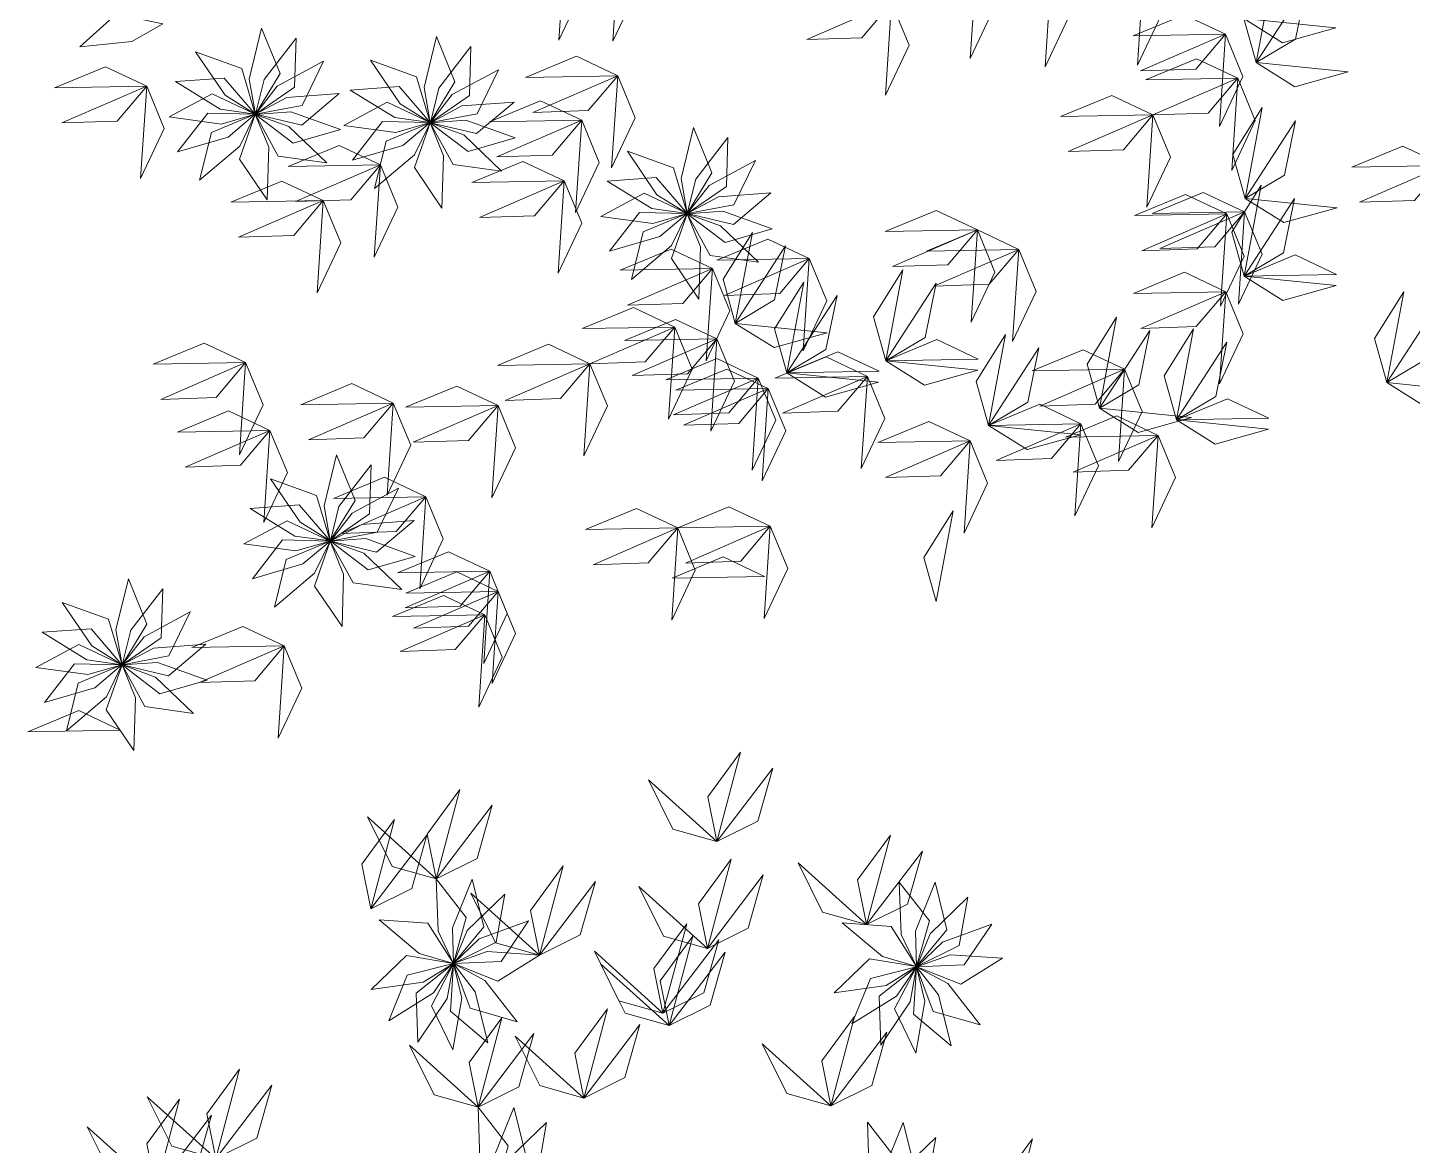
# Model space of a CAD drawing. Header units: inches. Extents: x 4350 to 28384, y -6772 to 993.
# Drawn here: x 5342.2 to 5432.1, y 536.2 to 608.7 of the extents above; entities that cross this region are included whole.
import ezdxf

# ---------------------------------------------------------------- set-up
doc = ezdxf.new("R2010")
doc.units = ezdxf.units.IN
doc.header["$MEASUREMENT"] = 0
doc.layers.add('nascosti', color=1, linetype='Continuous')

msp = doc.modelspace()

# ---------------------------------------------------------------- linework, layer by layer
at = {"layer": 'nascosti', "lineweight": 0}
for points in [[(5377.073, 613.866), (5378.207, 611.127), (5376.677, 607.881), (5377.073, 613.866)], [(5380.568, 613.801), (5381.702, 611.062), (5380.172, 607.816), (5380.568, 613.801)], [(5403.774, 612.684), (5404.908, 609.945), (5403.378, 606.699), (5403.774, 612.684)], [(5414.633, 612.251), (5415.768, 609.512), (5414.237, 606.266), (5414.633, 612.251)], [(5421.944, 606.429), (5421.144, 609.284), (5423.05, 612.324), (5421.944, 606.429)], [(5408.636, 612.143), (5409.771, 609.404), (5408.24, 606.158), (5408.636, 612.143)], [(5421.944, 606.429), (5424.492, 607.945), (5425.209, 611.461), (5421.944, 606.429)], [(5345.561, 607.457), (5348.952, 607.802), (5350.957, 608.942), (5347.938, 609.572), (5345.561, 607.457)], [(5398.269, 610.303), (5396.35, 608.043), (5392.764, 607.922), (5398.269, 610.303)], [(5398.269, 610.303), (5399.403, 607.564), (5397.873, 604.318), (5398.269, 610.303)], [(5419.946, 608.272), (5417.265, 609.536), (5413.949, 608.163), (5419.946, 608.272)], [(5357.375, 608.67), (5356.568, 605.358), (5356.972, 603.088), (5358.575, 605.723), (5357.375, 608.67)], [(5421.144, 609.284), (5423.655, 607.709), (5427.111, 608.677), (5421.144, 609.284)], [(5359.614, 608.021), (5357.529, 605.324), (5356.974, 603.085), (5359.511, 604.84), (5359.614, 608.021)], [(5368.728, 608.124), (5367.92, 604.813), (5368.324, 602.542), (5369.927, 605.177), (5368.728, 608.124)], [(5419.946, 608.272), (5418.028, 606.012), (5414.441, 605.891), (5419.946, 608.272)], [(5419.946, 608.272), (5421.081, 605.533), (5419.55, 602.287), (5419.946, 608.272)], [(5353.086, 607.124), (5355.006, 604.308), (5356.964, 603.088), (5356.079, 606.043), (5353.086, 607.124)], [(5370.966, 607.475), (5368.881, 604.778), (5368.327, 602.539), (5370.863, 604.294), (5370.966, 607.475)], [(5380.492, 605.582), (5377.81, 606.846), (5374.495, 605.473), (5380.492, 605.582)], [(5349.915, 604.899), (5347.234, 606.163), (5343.918, 604.791), (5349.915, 604.899)], [(5361.394, 606.517), (5358.393, 604.901), (5356.976, 603.082), (5360.007, 603.653), (5361.394, 606.517)], [(5364.438, 606.578), (5366.359, 603.762), (5368.317, 602.543), (5367.431, 605.497), (5364.438, 606.578)], [(5372.747, 605.971), (5369.745, 604.356), (5368.328, 602.536), (5371.359, 603.108), (5372.747, 605.971)], [(5420.746, 605.417), (5418.065, 606.682), (5414.749, 605.309), (5420.746, 605.417)], [(5421.944, 606.429), (5424.455, 604.855), (5427.911, 605.822), (5421.944, 606.429)], [(5351.777, 605.195), (5354.676, 603.404), (5356.961, 603.087), (5354.95, 605.426), (5351.777, 605.195)], [(5380.492, 605.582), (5378.573, 603.322), (5374.986, 603.201), (5380.492, 605.582)], [(5380.492, 605.582), (5381.626, 602.843), (5380.096, 599.597), (5380.492, 605.582)], [(5420.746, 605.417), (5418.828, 603.157), (5415.241, 603.037), (5420.746, 605.417)], [(5420.746, 605.417), (5421.881, 602.679), (5420.35, 599.433), (5420.746, 605.417)], [(5349.915, 604.899), (5347.997, 602.639), (5344.41, 602.518), (5349.915, 604.899)], [(5349.915, 604.899), (5351.05, 602.16), (5349.519, 598.914), (5349.915, 604.899)], [(5351.365, 602.902), (5354.743, 602.444), (5356.959, 603.084), (5354.171, 604.403), (5351.365, 602.902)], [(5362.41, 604.419), (5359.011, 604.164), (5356.976, 603.078), (5359.977, 602.367), (5362.41, 604.419)], [(5363.129, 604.65), (5366.029, 602.858), (5368.313, 602.541), (5366.303, 604.88), (5363.129, 604.65)], [(5415.241, 603.037), (5412.56, 604.301), (5409.244, 602.928), (5415.241, 603.037)], [(5362.484, 602.09), (5359.275, 603.239), (5356.974, 603.074), (5359.427, 601.205), (5362.484, 602.09)], [(5362.717, 602.356), (5366.095, 601.899), (5368.311, 602.538), (5365.523, 603.857), (5362.717, 602.356)], [(5373.762, 603.873), (5370.363, 603.618), (5368.328, 602.532), (5371.33, 601.822), (5373.762, 603.873)], [(5378.155, 602.693), (5375.474, 603.957), (5372.158, 602.584), (5378.155, 602.693)], [(5421.228, 597.62), (5420.428, 600.475), (5422.334, 603.515), (5421.228, 597.62)], [(5351.922, 600.638), (5355.193, 601.595), (5356.958, 603.08), (5353.874, 603.151), (5351.922, 600.638)], [(5353.351, 598.797), (5355.951, 601.002), (5356.959, 603.076), (5354.113, 601.887), (5353.351, 598.797)], [(5357.73, 597.527), (5357.832, 600.934), (5356.964, 603.071), (5355.944, 600.161), (5357.73, 597.527)], [(5361.604, 599.931), (5359.14, 602.286), (5356.971, 603.072), (5358.452, 600.366), (5361.604, 599.931)], [(5363.274, 600.092), (5366.546, 601.049), (5368.31, 602.534), (5365.227, 602.605), (5363.274, 600.092)], [(5364.703, 598.251), (5367.303, 600.456), (5368.311, 602.53), (5365.465, 601.341), (5364.703, 598.251)], [(5369.082, 596.981), (5369.184, 600.388), (5368.316, 602.525), (5367.296, 599.615), (5369.082, 596.981)], [(5372.956, 599.385), (5370.492, 601.741), (5368.324, 602.526), (5369.804, 599.82), (5372.956, 599.385)], [(5373.836, 601.544), (5370.627, 602.693), (5368.326, 602.529), (5370.78, 600.659), (5373.836, 601.544)], [(5378.155, 602.693), (5376.237, 600.433), (5372.65, 600.312), (5378.155, 602.693)], [(5378.155, 602.693), (5379.29, 599.954), (5377.759, 596.708), (5378.155, 602.693)], [(5415.241, 603.037), (5413.323, 600.777), (5409.736, 600.656), (5415.241, 603.037)], [(5415.241, 603.037), (5416.375, 600.298), (5414.845, 597.052), (5415.241, 603.037)], [(5421.228, 597.62), (5423.776, 599.135), (5424.493, 602.652), (5421.228, 597.62)], [(5385.407, 602.223), (5384.6, 598.911), (5385.004, 596.64), (5386.607, 599.275), (5385.407, 602.223)], [(5387.646, 601.573), (5385.561, 598.877), (5385.007, 596.638), (5387.543, 598.393), (5387.646, 601.573)], [(5365.084, 599.796), (5362.403, 601.061), (5359.087, 599.688), (5365.084, 599.796)], [(5381.118, 600.676), (5383.038, 597.86), (5384.997, 596.641), (5384.111, 599.596), (5381.118, 600.676)], [(5434.143, 599.75), (5431.462, 601.015), (5428.146, 599.642), (5434.143, 599.75)], [(5365.084, 599.796), (5363.166, 597.536), (5359.579, 597.415), (5365.084, 599.796)], [(5365.084, 599.796), (5366.219, 597.057), (5364.688, 593.811), (5365.084, 599.796)], [(5377.018, 598.752), (5374.336, 600.016), (5371.021, 598.643), (5377.018, 598.752)], [(5389.426, 600.07), (5386.425, 598.454), (5385.008, 596.634), (5388.039, 597.206), (5389.426, 600.07)], [(5434.143, 599.75), (5432.225, 597.49), (5428.638, 597.369), (5434.143, 599.75)], [(5361.372, 597.476), (5358.691, 598.74), (5355.376, 597.367), (5361.372, 597.476)], [(5377.018, 598.752), (5375.099, 596.492), (5371.513, 596.371), (5377.018, 598.752)], [(5377.018, 598.752), (5378.152, 596.013), (5376.622, 592.767), (5377.018, 598.752)], [(5379.809, 598.748), (5382.709, 596.957), (5384.993, 596.639), (5382.982, 598.978), (5379.809, 598.748)], [(5379.397, 596.454), (5382.775, 595.997), (5384.991, 596.636), (5382.203, 597.955), (5379.397, 596.454)], [(5390.442, 597.972), (5387.043, 597.717), (5385.008, 596.631), (5388.009, 595.92), (5390.442, 597.972)], [(5420.031, 596.608), (5417.349, 597.873), (5414.034, 596.5), (5420.031, 596.608)], [(5421.185, 596.741), (5418.504, 598.006), (5415.188, 596.633), (5421.185, 596.741)], [(5421.163, 592.575), (5420.363, 595.43), (5422.269, 598.47), (5421.163, 592.575)], [(5361.372, 597.476), (5359.454, 595.216), (5355.867, 595.095), (5361.372, 597.476)], [(5361.372, 597.476), (5362.507, 594.737), (5360.977, 591.491), (5361.372, 597.476)], [(5421.163, 592.575), (5423.711, 594.09), (5424.427, 597.606), (5421.163, 592.575)], [(5421.228, 597.62), (5423.74, 596.045), (5427.195, 597.013), (5421.228, 597.62)], [(5379.954, 594.191), (5383.226, 595.147), (5384.99, 596.633), (5381.907, 596.704), (5379.954, 594.191)], [(5381.383, 592.35), (5383.983, 594.554), (5384.991, 596.629), (5382.145, 595.44), (5381.383, 592.35)], [(5385.762, 591.08), (5385.864, 594.487), (5384.996, 596.624), (5383.976, 593.713), (5385.762, 591.08)], [(5389.636, 593.484), (5387.172, 595.839), (5385.003, 596.625), (5386.484, 593.919), (5389.636, 593.484)], [(5390.516, 595.642), (5387.307, 596.792), (5385.006, 596.627), (5387.459, 594.757), (5390.516, 595.642)], [(5403.844, 595.576), (5401.162, 596.84), (5397.847, 595.467), (5403.844, 595.576)], [(5420.031, 596.608), (5418.112, 594.348), (5414.526, 594.227), (5420.031, 596.608)], [(5421.185, 596.741), (5419.267, 594.482), (5415.68, 594.361), (5421.185, 596.741)], [(5420.031, 596.608), (5421.165, 593.869), (5419.635, 590.624), (5420.031, 596.608)], [(5421.185, 596.741), (5422.32, 594.003), (5420.789, 590.757), (5421.185, 596.741)], [(5388.127, 589.513), (5387.328, 592.368), (5389.234, 595.408), (5388.127, 589.513)], [(5403.844, 595.576), (5401.925, 593.316), (5398.339, 593.195), (5403.844, 595.576)], [(5406.525, 594.311), (5403.844, 595.576), (5400.528, 594.203), (5406.525, 594.311)], [(5403.844, 595.576), (5404.978, 592.837), (5403.448, 589.591), (5403.844, 595.576)], [(5386.639, 593.067), (5383.958, 594.331), (5380.642, 592.958), (5386.639, 593.067)], [(5392.925, 593.709), (5390.244, 594.974), (5386.928, 593.601), (5392.925, 593.709)], [(5388.127, 589.513), (5390.675, 591.028), (5391.392, 594.545), (5388.127, 589.513)], [(5406.525, 594.311), (5404.606, 592.051), (5401.02, 591.93), (5406.525, 594.311)], [(5406.525, 594.311), (5407.659, 591.573), (5406.129, 588.327), (5406.525, 594.311)], [(5392.925, 593.709), (5391.007, 591.449), (5387.42, 591.328), (5392.925, 593.709)], [(5392.925, 593.709), (5394.06, 590.97), (5392.529, 587.724), (5392.925, 593.709)], [(5427.159, 592.683), (5424.478, 593.948), (5421.163, 592.575), (5427.159, 592.683)], [(5386.639, 593.067), (5384.72, 590.807), (5381.134, 590.686), (5386.639, 593.067)], [(5386.639, 593.067), (5387.773, 590.328), (5386.243, 587.082), (5386.639, 593.067)], [(5397.896, 587.085), (5397.096, 589.939), (5399.003, 592.98), (5397.896, 587.085)], [(5419.965, 591.563), (5417.284, 592.827), (5413.968, 591.455), (5419.965, 591.563)], [(5421.163, 592.575), (5423.674, 591), (5427.13, 591.968), (5421.163, 592.575)], [(5391.465, 586.293), (5390.665, 589.147), (5392.571, 592.188), (5391.465, 586.293)], [(5397.896, 587.085), (5400.444, 588.6), (5401.161, 592.116), (5397.896, 587.085)], [(5419.965, 591.563), (5418.047, 589.303), (5414.46, 589.182), (5419.965, 591.563)], [(5419.965, 591.563), (5421.099, 588.824), (5419.569, 585.578), (5419.965, 591.563)], [(5430.426, 585.665), (5429.626, 588.519), (5431.532, 591.559), (5430.426, 585.665)], [(5391.465, 586.293), (5394.013, 587.808), (5394.73, 591.324), (5391.465, 586.293)], [(5430.426, 585.665), (5432.974, 587.18), (5433.691, 590.696), (5430.426, 585.665)], [(5384.191, 589.275), (5381.51, 590.54), (5378.194, 589.167), (5384.191, 589.275)], [(5386.93, 588.501), (5384.249, 589.765), (5380.933, 588.393), (5386.93, 588.501)], [(5411.764, 584.013), (5410.965, 586.868), (5412.871, 589.908), (5411.764, 584.013)], [(5384.191, 589.275), (5382.272, 587.015), (5378.686, 586.894), (5384.191, 589.275)], [(5384.191, 589.275), (5385.325, 586.536), (5383.795, 583.29), (5384.191, 589.275)], [(5388.127, 589.513), (5390.639, 587.938), (5394.095, 588.906), (5388.127, 589.513)], [(5404.57, 582.893), (5403.77, 585.747), (5405.676, 588.788), (5404.57, 582.893)], [(5411.764, 584.013), (5414.312, 585.529), (5415.029, 589.045), (5411.764, 584.013)], [(5416.766, 583.251), (5415.966, 586.105), (5417.873, 589.146), (5416.766, 583.251)], [(5356.331, 586.961), (5353.649, 588.225), (5350.334, 586.853), (5356.331, 586.961)], [(5378.686, 586.894), (5376.005, 588.159), (5372.689, 586.786), (5378.686, 586.894)], [(5386.93, 588.501), (5385.011, 586.241), (5381.425, 586.12), (5386.93, 588.501)], [(5386.93, 588.501), (5388.064, 585.762), (5386.534, 582.516), (5386.93, 588.501)], [(5403.893, 587.193), (5401.212, 588.457), (5397.896, 587.085), (5403.893, 587.193)], [(5404.57, 582.893), (5407.118, 584.408), (5407.835, 587.924), (5404.57, 582.893)], [(5416.766, 583.251), (5419.314, 584.766), (5420.031, 588.282), (5416.766, 583.251)], [(5389.616, 585.96), (5386.935, 587.224), (5383.619, 585.851), (5389.616, 585.96)], [(5396.699, 586.073), (5394.018, 587.337), (5390.702, 585.964), (5396.699, 586.073)], [(5396.699, 586.073), (5394.018, 587.337), (5390.702, 585.964), (5396.699, 586.073)], [(5397.461, 586.401), (5394.78, 587.666), (5391.465, 586.293), (5397.461, 586.401)], [(5397.896, 587.085), (5400.408, 585.51), (5403.863, 586.478), (5397.896, 587.085)], [(5413.397, 586.529), (5410.716, 587.793), (5407.4, 586.421), (5413.397, 586.529)], [(5356.331, 586.961), (5354.412, 584.701), (5350.826, 584.58), (5356.331, 586.961)], [(5356.331, 586.961), (5357.465, 584.222), (5355.935, 580.976), (5356.331, 586.961)], [(5378.686, 586.894), (5376.767, 584.634), (5373.181, 584.513), (5378.686, 586.894)], [(5378.686, 586.894), (5379.82, 584.155), (5378.29, 580.91), (5378.686, 586.894)], [(5390.267, 585.281), (5387.586, 586.545), (5384.27, 585.172), (5390.267, 585.281)], [(5391.465, 586.293), (5393.976, 584.718), (5397.432, 585.686), (5391.465, 586.293)], [(5413.397, 586.529), (5411.478, 584.269), (5407.892, 584.148), (5413.397, 586.529)], [(5413.397, 586.529), (5414.531, 583.79), (5413.001, 580.544), (5413.397, 586.529)], [(5365.919, 584.343), (5363.238, 585.607), (5359.922, 584.234), (5365.919, 584.343)], [(5372.72, 584.181), (5370.039, 585.445), (5366.723, 584.072), (5372.72, 584.181)], [(5389.616, 585.96), (5387.697, 583.7), (5384.111, 583.579), (5389.616, 585.96)], [(5390.267, 585.281), (5388.349, 583.021), (5384.762, 582.9), (5390.267, 585.281)], [(5389.616, 585.96), (5390.75, 583.221), (5389.22, 579.975), (5389.616, 585.96)], [(5390.267, 585.281), (5391.401, 582.542), (5389.871, 579.296), (5390.267, 585.281)], [(5396.699, 586.073), (5394.78, 583.813), (5391.194, 583.692), (5396.699, 586.073)], [(5396.699, 586.073), (5394.78, 583.813), (5391.194, 583.692), (5396.699, 586.073)], [(5396.699, 586.073), (5397.833, 583.334), (5396.303, 580.088), (5396.699, 586.073)], [(5396.699, 586.073), (5397.833, 583.334), (5396.303, 580.088), (5396.699, 586.073)], [(5430.426, 585.665), (5432.938, 584.09), (5436.393, 585.057), (5430.426, 585.665)], [(5365.919, 584.343), (5364.001, 582.083), (5360.414, 581.962), (5365.919, 584.343)], [(5365.919, 584.343), (5367.054, 581.604), (5365.523, 578.358), (5365.919, 584.343)], [(5422.763, 583.359), (5420.082, 584.624), (5416.766, 583.251), (5422.763, 583.359)], [(5357.912, 582.569), (5355.231, 583.833), (5351.915, 582.461), (5357.912, 582.569)], [(5372.72, 584.181), (5370.801, 581.921), (5367.215, 581.8), (5372.72, 584.181)], [(5372.72, 584.181), (5373.854, 581.442), (5372.324, 578.196), (5372.72, 584.181)], [(5410.567, 583.001), (5407.886, 584.266), (5404.57, 582.893), (5410.567, 583.001)], [(5415.569, 582.239), (5412.888, 583.503), (5409.572, 582.131), (5415.569, 582.239)], [(5411.764, 584.013), (5414.276, 582.439), (5417.732, 583.406), (5411.764, 584.013)], [(5357.912, 582.569), (5355.994, 580.309), (5352.407, 580.188), (5357.912, 582.569)], [(5357.912, 582.569), (5359.047, 579.83), (5357.516, 576.584), (5357.912, 582.569)], [(5403.373, 581.881), (5400.691, 583.145), (5397.376, 581.772), (5403.373, 581.881)], [(5404.57, 582.893), (5407.082, 581.318), (5410.537, 582.286), (5404.57, 582.893)], [(5410.567, 583.001), (5408.648, 580.741), (5405.062, 580.621), (5410.567, 583.001)], [(5410.567, 583.001), (5411.701, 580.263), (5410.171, 577.017), (5410.567, 583.001)], [(5416.766, 583.251), (5419.278, 581.676), (5422.733, 582.644), (5416.766, 583.251)], [(5403.373, 581.881), (5401.454, 579.621), (5397.868, 579.5), (5403.373, 581.881)], [(5403.373, 581.881), (5404.507, 579.142), (5402.977, 575.896), (5403.373, 581.881)], [(5415.569, 582.239), (5413.65, 579.979), (5410.064, 579.858), (5415.569, 582.239)], [(5415.569, 582.239), (5416.703, 579.5), (5415.173, 576.254), (5415.569, 582.239)], [(5362.237, 580.975), (5361.43, 577.663), (5361.834, 575.392), (5363.437, 578.027), (5362.237, 580.975)], [(5364.476, 580.325), (5362.391, 577.629), (5361.837, 575.39), (5364.373, 577.145), (5364.476, 580.325)], [(5357.948, 579.428), (5359.869, 576.612), (5361.827, 575.393), (5360.941, 578.348), (5357.948, 579.428)], [(5368.034, 578.263), (5365.352, 579.527), (5362.037, 578.154), (5368.034, 578.263)], [(5366.257, 578.822), (5363.255, 577.206), (5361.838, 575.386), (5364.869, 575.958), (5366.257, 578.822)], [(5368.034, 578.263), (5366.115, 576.003), (5362.529, 575.882), (5368.034, 578.263)], [(5368.034, 578.263), (5369.168, 575.524), (5367.638, 572.278), (5368.034, 578.263)], [(5356.639, 577.5), (5359.539, 575.709), (5361.823, 575.391), (5359.813, 577.73), (5356.639, 577.5)], [(5384.396, 576.234), (5381.714, 577.499), (5378.399, 576.126), (5384.396, 576.234)], [(5390.392, 576.343), (5387.711, 577.607), (5384.396, 576.234), (5390.392, 576.343)], [(5401.158, 571.454), (5400.358, 574.309), (5402.264, 577.349), (5401.158, 571.454)], [(5356.227, 575.206), (5359.605, 574.749), (5361.821, 575.388), (5359.033, 576.707), (5356.227, 575.206)], [(5367.272, 576.724), (5363.873, 576.469), (5361.838, 575.382), (5364.839, 574.672), (5367.272, 576.724)], [(5384.396, 576.234), (5382.477, 573.974), (5378.89, 573.853), (5384.396, 576.234)], [(5384.396, 576.234), (5385.53, 573.495), (5384, 570.25), (5384.396, 576.234)], [(5390.392, 576.343), (5388.474, 574.083), (5384.887, 573.962), (5390.392, 576.343)], [(5390.392, 576.343), (5391.527, 573.604), (5389.997, 570.358), (5390.392, 576.343)], [(5356.784, 572.943), (5360.056, 573.899), (5361.82, 575.385), (5358.737, 575.455), (5356.784, 572.943)], [(5358.213, 571.102), (5360.813, 573.306), (5361.821, 575.381), (5358.975, 574.191), (5358.213, 571.102)], [(5362.592, 569.832), (5362.694, 573.239), (5361.826, 575.376), (5360.806, 572.465), (5362.592, 569.832)], [(5366.466, 572.236), (5364.002, 574.591), (5361.834, 575.377), (5363.314, 572.671), (5366.466, 572.236)], [(5367.346, 574.394), (5364.137, 575.544), (5361.836, 575.379), (5364.289, 573.509), (5367.346, 574.394)], [(5372.187, 573.431), (5369.506, 574.695), (5366.19, 573.323), (5372.187, 573.431)], [(5390.016, 573.093), (5387.335, 574.357), (5384.019, 572.985), (5390.016, 573.093)], [(5348.722, 572.945), (5347.914, 569.634), (5348.318, 567.363), (5349.921, 569.998), (5348.722, 572.945)], [(5372.187, 573.431), (5370.269, 571.171), (5366.682, 571.05), (5372.187, 573.431)], [(5372.732, 572.12), (5370.051, 573.384), (5366.735, 572.012), (5372.732, 572.12)], [(5372.187, 573.431), (5373.322, 570.692), (5371.791, 567.446), (5372.187, 573.431)], [(5350.96, 572.296), (5348.875, 569.599), (5348.321, 567.36), (5350.857, 569.116), (5350.96, 572.296)], [(5371.865, 570.6), (5369.184, 571.864), (5365.868, 570.491), (5371.865, 570.6)], [(5372.732, 572.12), (5370.814, 569.86), (5367.227, 569.739), (5372.732, 572.12)], [(5372.732, 572.12), (5373.866, 569.381), (5372.336, 566.135), (5372.732, 572.12)], [(5344.433, 571.399), (5346.353, 568.583), (5348.311, 567.364), (5347.425, 570.319), (5344.433, 571.399)], [(5352.741, 570.792), (5349.74, 569.177), (5348.322, 567.357), (5351.353, 567.929), (5352.741, 570.792)], [(5371.865, 570.6), (5369.947, 568.34), (5366.36, 568.219), (5371.865, 570.6)], [(5371.865, 570.6), (5372.999, 567.861), (5371.469, 564.615), (5371.865, 570.6)], [(5343.123, 569.471), (5346.023, 567.68), (5348.308, 567.362), (5346.297, 569.701), (5343.123, 569.471)], [(5358.845, 568.582), (5356.163, 569.847), (5352.848, 568.474), (5358.845, 568.582)], [(5342.711, 567.177), (5346.089, 566.72), (5348.305, 567.359), (5345.517, 568.678), (5342.711, 567.177)], [(5353.756, 568.694), (5350.357, 568.439), (5348.322, 567.353), (5351.324, 566.643), (5353.756, 568.694)], [(5358.845, 568.582), (5356.926, 566.322), (5353.339, 566.201), (5358.845, 568.582)], [(5358.845, 568.582), (5359.979, 565.843), (5358.449, 562.597), (5358.845, 568.582)], [(5343.268, 564.914), (5346.54, 565.87), (5348.305, 567.356), (5345.221, 567.426), (5343.268, 564.914)], [(5344.698, 563.073), (5347.297, 565.277), (5348.305, 567.352), (5345.459, 566.162), (5344.698, 563.073)], [(5349.076, 561.803), (5349.178, 565.21), (5348.311, 567.347), (5347.29, 564.436), (5349.076, 561.803)], [(5352.951, 564.207), (5350.487, 566.562), (5348.318, 567.347), (5349.798, 564.642), (5352.951, 564.207)], [(5353.83, 566.365), (5350.621, 567.514), (5348.321, 567.35), (5350.774, 565.48), (5353.83, 566.365)], [(5348.183, 563.119), (5345.502, 564.384), (5342.187, 563.011), (5348.183, 563.119)], [(5386.931, 555.883), (5386.346, 558.789), (5388.473, 561.679), (5386.931, 555.883)], [(5386.931, 555.883), (5389.584, 557.204), (5390.561, 560.657), (5386.931, 555.883)], [(5368.709, 553.469), (5368.124, 556.375), (5370.251, 559.265), (5368.709, 553.469)], [(5386.931, 555.883), (5384.078, 556.69), (5382.479, 559.902), (5386.931, 555.883)], [(5368.709, 553.469), (5371.363, 554.79), (5372.339, 558.243), (5368.709, 553.469)], [(5364.461, 551.525), (5363.876, 554.431), (5366.003, 557.321), (5364.461, 551.525)], [(5368.709, 553.469), (5365.856, 554.276), (5364.257, 557.488), (5368.709, 553.469)], [(5364.461, 551.525), (5367.115, 552.846), (5368.092, 556.299), (5364.461, 551.525)], [(5396.649, 550.497), (5396.064, 553.403), (5398.191, 556.293), (5396.649, 550.497)], [(5386.312, 548.949), (5385.727, 551.855), (5387.855, 554.745), (5386.312, 548.949)], [(5396.649, 550.497), (5399.302, 551.818), (5400.279, 555.271), (5396.649, 550.497)], [(5375.408, 548.518), (5374.823, 551.424), (5376.951, 554.314), (5375.408, 548.518)], [(5386.312, 548.949), (5388.966, 550.27), (5389.943, 553.723), (5386.312, 548.949)], [(5396.649, 550.497), (5393.796, 551.304), (5392.197, 554.516), (5396.649, 550.497)], [(5368.709, 553.469), (5368.828, 550.063), (5369.832, 547.986), (5370.661, 550.957), (5368.709, 553.469)], [(5371.039, 553.45), (5369.763, 550.29), (5369.835, 547.984), (5371.801, 550.361), (5371.039, 553.45)], [(5375.408, 548.518), (5378.062, 549.839), (5379.039, 553.292), (5375.408, 548.518)], [(5386.312, 548.949), (5383.46, 549.756), (5381.86, 552.968), (5386.312, 548.949)], [(5398.772, 553.262), (5398.891, 549.855), (5399.895, 547.779), (5400.725, 550.75), (5398.772, 553.262)], [(5401.103, 553.243), (5399.826, 550.083), (5399.899, 547.777), (5401.865, 550.154), (5401.103, 553.243)], [(5373.161, 552.485), (5370.709, 550.117), (5369.837, 547.981), (5372.6, 549.352), (5373.161, 552.485)], [(5375.408, 548.518), (5372.556, 549.324), (5370.956, 552.537), (5375.408, 548.518)], [(5403.224, 552.278), (5400.772, 549.91), (5399.901, 547.774), (5402.664, 549.145), (5403.224, 552.278)], [(5364.998, 550.819), (5367.609, 548.628), (5369.825, 547.985), (5368.172, 550.589), (5364.998, 550.819)], [(5374.706, 550.74), (5371.503, 549.574), (5369.838, 547.978), (5372.92, 548.107), (5374.706, 550.74)], [(5383.427, 544.747), (5382.842, 547.653), (5384.969, 550.543), (5383.427, 544.747)], [(5395.062, 550.612), (5397.673, 548.421), (5399.888, 547.778), (5398.235, 550.382), (5395.062, 550.612)], [(5404.769, 550.533), (5401.567, 549.367), (5399.902, 547.77), (5402.984, 547.899), (5404.769, 550.533)], [(5383.833, 543.943), (5383.248, 546.849), (5385.375, 549.739), (5383.833, 543.943)], [(5383.427, 544.747), (5386.081, 546.068), (5387.058, 549.521), (5383.427, 544.747)], [(5364.485, 546.289), (5367.86, 546.763), (5369.82, 547.979), (5366.779, 548.493), (5364.485, 546.289)], [(5375.408, 548.518), (5372.008, 548.755), (5369.838, 547.974), (5372.705, 546.838), (5375.408, 548.518)], [(5383.427, 544.747), (5380.574, 545.554), (5378.975, 548.766), (5383.427, 544.747)], [(5383.833, 543.943), (5386.487, 545.264), (5387.464, 548.717), (5383.833, 543.943)], [(5405.472, 548.311), (5402.071, 548.548), (5399.901, 547.767), (5402.769, 546.631), (5405.472, 548.311)], [(5365.634, 544.261), (5368.524, 546.067), (5369.821, 547.975), (5366.833, 547.208), (5365.634, 544.261)], [(5367.508, 542.876), (5369.414, 545.701), (5369.822, 547.972), (5367.405, 546.056), (5367.508, 542.876)], [(5369.784, 542.372), (5370.375, 545.729), (5369.825, 547.969), (5368.396, 545.236), (5369.784, 542.372)], [(5372.067, 542.838), (5371.243, 546.146), (5369.829, 547.968), (5369.635, 544.89), (5372.067, 542.838)], [(5373.964, 544.193), (5371.865, 546.879), (5369.832, 547.969), (5370.907, 545.078), (5373.964, 544.193)], [(5383.833, 543.943), (5380.98, 544.749), (5379.381, 547.962), (5383.833, 543.943)], [(5394.548, 546.082), (5397.924, 546.556), (5399.884, 547.772), (5396.843, 548.286), (5394.548, 546.082)], [(5395.697, 544.054), (5398.588, 545.86), (5399.884, 547.768), (5396.897, 547.001), (5395.697, 544.054)], [(5397.572, 542.669), (5399.477, 545.494), (5399.886, 547.765), (5397.468, 545.849), (5397.572, 542.669)], [(5399.847, 542.165), (5400.439, 545.522), (5399.889, 547.762), (5398.459, 545.029), (5399.847, 542.165)], [(5402.131, 542.631), (5401.306, 545.939), (5399.892, 547.761), (5399.698, 544.683), (5402.131, 542.631)], [(5404.027, 543.986), (5401.929, 546.672), (5399.896, 547.762), (5400.971, 544.871), (5404.027, 543.986)], [(5378.29, 539.247), (5377.705, 542.153), (5379.832, 545.043), (5378.29, 539.247)], [(5371.425, 538.649), (5370.84, 541.555), (5372.967, 544.445), (5371.425, 538.649)], [(5378.29, 539.247), (5380.944, 540.568), (5381.921, 544.021), (5378.29, 539.247)], [(5394.33, 538.744), (5393.746, 541.65), (5395.873, 544.54), (5394.33, 538.744)], [(5371.425, 538.649), (5374.079, 539.97), (5375.056, 543.423), (5371.425, 538.649)], [(5378.29, 539.247), (5375.437, 540.054), (5373.838, 543.266), (5378.29, 539.247)], [(5394.33, 538.744), (5396.984, 540.065), (5397.961, 543.518), (5394.33, 538.744)], [(5371.425, 538.649), (5368.572, 539.456), (5366.973, 542.668), (5371.425, 538.649)], [(5394.33, 538.744), (5391.478, 539.551), (5389.878, 542.763), (5394.33, 538.744)], [(5354.404, 535.313), (5353.819, 538.219), (5355.947, 541.109), (5354.404, 535.313)], [(5354.404, 535.313), (5357.058, 536.634), (5358.035, 540.087), (5354.404, 535.313)], [(5350.497, 533.368), (5349.912, 536.274), (5352.039, 539.164), (5350.497, 533.368)], [(5354.404, 535.313), (5351.552, 536.12), (5349.952, 539.332), (5354.404, 535.313)], [(5371.425, 538.649), (5371.544, 535.243), (5372.548, 533.166), (5373.378, 536.137), (5371.425, 538.649)], [(5373.756, 538.63), (5372.479, 535.47), (5372.551, 533.164), (5374.518, 535.541), (5373.756, 538.63)], [(5350.497, 533.368), (5353.15, 534.689), (5354.127, 538.142), (5350.497, 533.368)], [(5375.877, 537.665), (5373.425, 535.297), (5372.554, 533.162), (5375.317, 534.533), (5375.877, 537.665)], [(5396.699, 537.678), (5396.819, 534.272), (5397.822, 532.195), (5398.652, 535.166), (5396.699, 537.678)], [(5399.03, 537.659), (5397.753, 534.499), (5397.826, 532.194), (5399.792, 534.57), (5399.03, 537.659)], [(5350.497, 533.368), (5347.644, 534.174), (5346.044, 537.387), (5350.497, 533.368)], [(5401.151, 536.694), (5398.7, 534.326), (5397.828, 532.191), (5400.591, 533.562), (5401.151, 536.694)], [(5405.886, 530.809), (5405.301, 533.715), (5407.429, 536.605), (5405.886, 530.809)]]:
    msp.add_lwpolyline(points, dxfattribs=at)

doc.saveas('drawing.dxf')
